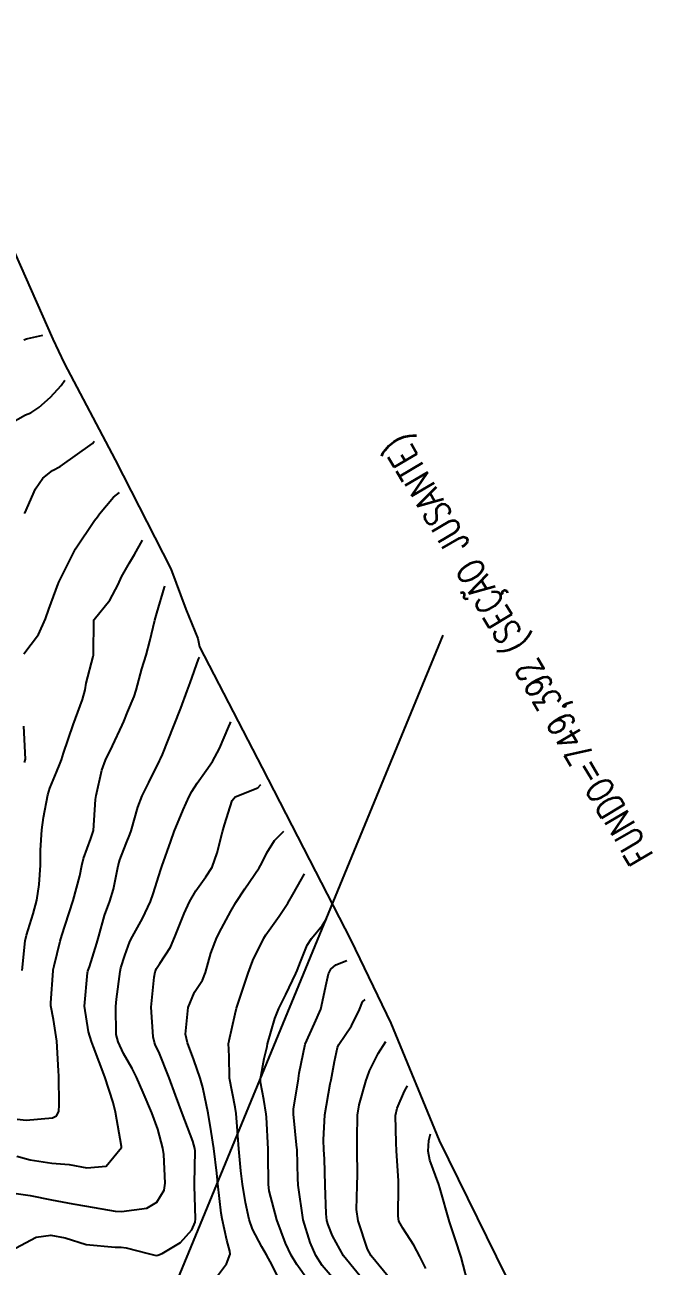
# Model space of a CAD drawing. Header units: metres. Extents: x 307586 to 320046, y 7427249 to 7434250.
# Drawn here: x 318469.4 to 318505, y 7430531.6 to 7430602.2 of the extents above; entities that cross this region are included whole.
import ezdxf

# ---------------------------------------------------------------- set-up
doc = ezdxf.new("R2010")
doc.units = ezdxf.units.M
doc.header["$MEASUREMENT"] = 0
doc.linetypes.add('CONTINUO', pattern=[0])
for name, color, linetype in [('Area', 45, 'Continuous'), ('Curvas de Nivel 1m', 11, 'Continuous'), ('Curvas de Nivel 5m', 15, 'Continuous'), ('TEXTO', 45, 'Continuous')]:
    doc.layers.add(name, color=color, linetype=linetype)
doc.styles.add('ROMANS', font='romans', dxfattribs={"height": 0.2})

msp = doc.modelspace()

# ---------------------------------------------------------------- linework, layer by layer
at = {"layer": 'Area'}
msp.add_polyline3d([(318461.8212726217, 7430603.718135056, 778.3788135668226), (318463.2726871124, 7430599.871749976, 778.2386676507504), (318464.4588647314, 7430597.164530161, 772.1489076368422), (318468.1817501778, 7430590.673410205, 783.1588844968952), (318470.9771373573, 7430584.349832216, 778.5187851452702), (318471.6230070927, 7430582.985872711, 778.2488192234501), (318474.5205524234, 7430577.497470748, 777.7188050024942), (318477.6828628948, 7430571.290392854, 780.6788371205499), (318478.5242559355, 7430569.005367613, 777.5786535100686), (318479.2104956403, 7430567.343085874, 778.8884802181209), (318479.3057959545, 7430566.870563794, 779.1589061569026), (318482.8614744821, 7430559.985645795, 784.0888050813139), (318487.9121560916, 7430550.186179337, 784.5788131699383), (318490.1749307633, 7430545.466037353, 785.8787929348613), (318492.9272420805, 7430538.804017317, 795.0388042696128), (318496.7027963014, 7430531.116147517, 797.4188190141048)], dxfattribs=at)
at = {"layer": 'Curvas de Nivel 1m', "flags": 128}
for points, elevation in [([(318469.3266360703, 7430584.327339592), (318469.4719383182, 7430584.372101398), (318469.5490369539, 7430584.392342583), (318470.4129173043, 7430584.590000004)], 773.0000000000001), ([(318468.4203607418, 7430579.482482146), (318469.4266976122, 7430580.055353864), (318469.7272662362, 7430580.168180288), (318470.1725481726, 7430580.462603695), (318470.8340082134, 7430581.061008269), (318471.4456373621, 7430581.722005794), (318471.6529173043, 7430582.030000003)], 774), ([(318469.3305058274, 7430566.469324118), (318470.1615604924, 7430567.573606447), (318470.5610739595, 7430568.457218437), (318470.7361089773, 7430569.010686714), (318471.2750108963, 7430570.450379067), (318471.2889007399, 7430570.47450175), (318471.3139099064, 7430570.549260215), (318472.2640760363, 7430572.436032624), (318473.3492695422, 7430574.055223797), (318473.5080759263, 7430574.261706864), (318473.62742149, 7430574.417254961), (318474.4126938699, 7430575.364086977), (318474.7529173043, 7430575.640000003)], 776.0000000000001), ([(318469.2195533887, 7430548.468233643), (318469.3962776232, 7430550.138432569), (318469.465907922, 7430550.466070098), (318469.8600017081, 7430551.687418944), (318470.0664813669, 7430552.460264363), (318470.2037874342, 7430553.357092093), (318470.2717660687, 7430554.458411516), (318470.2787294015, 7430555.305360189), (318470.3431746874, 7430556.457997429), (318470.4397652079, 7430557.167357193), (318470.6795335938, 7430558.45483384), (318470.800907708, 7430558.821197662), (318471.1820955236, 7430559.728547956), (318471.3897827608, 7430560.247138645), (318471.4599233332, 7430560.445994915), (318471.5725902115, 7430560.820275067), (318472.1332642718, 7430562.436194799), (318472.6578193039, 7430563.859137102), (318472.8111399423, 7430564.426326663), (318472.8747759137, 7430564.789049253), (318473.2612233052, 7430566.307066731), (318473.2867732706, 7430566.395538555), (318473.2869554168, 7430566.419759623), (318473.3115158194, 7430568.390823741), (318473.3271055632, 7430568.419558121), (318474.2027385394, 7430569.507594474), (318474.6881222847, 7430570.406247953), (318474.8744956254, 7430570.847278685), (318475.3252153058, 7430571.629800156), (318475.6128448301, 7430572.114417377), (318476.0729173043, 7430572.930000003)], 777), ([(318468.9459874056, 7430540.00800676), (318469.4511929575, 7430539.959077761), (318470.9474781057, 7430540.087386764), (318471.1895952718, 7430540.20611357), (318471.3107463748, 7430540.444632567), (318471.3363197384, 7430540.823912278), (318471.3060315829, 7430542.445003289), (318471.2891254459, 7430542.75838121), (318471.1955518921, 7430544.446960485), (318471.0111811932, 7430545.667592595), (318470.8565769555, 7430546.451663407), (318470.8493142079, 7430546.627110233), (318470.9893849288, 7430548.450535327), (318470.9976855646, 7430548.496379756), (318471.0470941601, 7430548.728457056), (318471.3915090477, 7430550.121704959), (318471.4823998245, 7430550.443857766), (318471.6742370675, 7430551.036435614), (318472.1215747535, 7430552.434570142), (318472.515404322, 7430553.837276946), (318472.6279353297, 7430554.427274735), (318472.7125971418, 7430554.832512659), (318473.1360595674, 7430555.962817551), (318473.2529682324, 7430556.307155905), (318473.2753441785, 7430556.418675736), (318473.4029665653, 7430558.175101263), (318473.4308776143, 7430558.417320401), (318473.7517837358, 7430559.846949144), (318473.9640568704, 7430560.412288608), (318474.3674039868, 7430561.242190358), (318474.9044275293, 7430562.403084902), (318475.0022406846, 7430562.614932717), (318475.220351784, 7430563.143447977), (318475.5905576975, 7430564.035134551), (318475.7055525884, 7430564.39527365), (318476.0363845938, 7430565.606901565), (318476.2776905863, 7430566.38985227), (318476.4764426499, 7430567.182363034), (318476.7642308362, 7430568.385186867), (318476.8920629041, 7430568.780774565), (318477.3110550415, 7430570.255849154), (318477.3329173042, 7430570.340000004)], 778), ([(318468.9172779201, 7430537.906061593), (318469.6908339555, 7430537.686569885), (318470.9135066533, 7430537.508934907), (318471.898447482, 7430537.420888346), (318472.9110360236, 7430537.231871929), (318473.9939758911, 7430537.32730387), (318474.8771899338, 7430538.400457277), (318474.8761111478, 7430538.447994133), (318474.536974749, 7430540.404159429), (318474.4018305744, 7430540.962219799), (318473.9220380943, 7430542.410508796), (318473.2776224499, 7430544.129543239), (318473.1786857863, 7430544.418142319), (318473.00132989, 7430544.980839053), (318472.7762401247, 7430546.42370016), (318472.9500248064, 7430548.329406826), (318472.9664240119, 7430548.421147403), (318472.9811114842, 7430548.483688234), (318473.0467501479, 7430548.675522913), (318473.4691064632, 7430550.013755281), (318473.5805988777, 7430550.414923187), (318473.9117689876, 7430551.584605861), (318474.2120116434, 7430552.408809059), (318474.4178927923, 7430553.088661375), (318474.681126432, 7430554.404317913), (318474.7741605235, 7430554.747354671), (318475.1321299949, 7430555.680846044), (318475.3482084648, 7430556.189498409), (318475.4159287502, 7430556.397269889), (318475.7980528237, 7430557.752033465), (318476.0517105791, 7430558.391112071), (318476.4215232857, 7430559.140211129), (318477.040773361, 7430560.381521444), (318477.0877558418, 7430560.487285939), (318477.1965676323, 7430560.745032798), (318477.8498565904, 7430562.370445914), (318478.2426818875, 7430563.384275365), (318478.6147409257, 7430564.359272649), (318478.7843481867, 7430564.812231125), (318479.2602334254, 7430566.171074742), (318479.3029173043, 7430566.280000003)], 779), ([(318469.3674361435, 7430560.291051752), (318469.4117840622, 7430560.467811336), (318469.3190647534, 7430562.361708162)], 776.0000000000001), ([(318468.8548865066, 7430532.666920231), (318470.0197482976, 7430533.300000707), (318470.8625085675, 7430533.409126331), (318471.6752955599, 7430533.252022362), (318472.857610541, 7430532.889323679), (318474.5212872809, 7430532.738329624), (318474.8561645476, 7430532.724724326), (318475.1455007819, 7430532.685341316), (318476.3845651544, 7430532.377025286), (318476.762569749, 7430532.281888773), (318476.8518733482, 7430532.265604399), (318476.9467204673, 7430532.274301827), (318477.1846241815, 7430532.366682935), (318478.2214646327, 7430532.994209294), (318478.866656643, 7430533.723933884), (318479.0614812859, 7430534.157626648), (318479.0798650747, 7430534.347930525), (318479.0325754928, 7430536.217050998), (318479.0320263865, 7430536.348708913), (318479.0621274732, 7430538.207977509), (318479.0485289609, 7430538.348743888), (318478.9290248256, 7430538.757168094), (318478.3251511105, 7430540.356277666), (318477.9508942092, 7430541.37226599), (318477.5894601706, 7430542.363834575), (318476.9875223076, 7430543.830500333), (318476.8114049588, 7430544.192980538), (318476.7413605147, 7430544.373773355), (318476.6760517459, 7430544.696516289), (318476.5609585406, 7430546.376929384), (318476.7288098139, 7430548.072112463), (318476.7901013102, 7430548.382528163), (318476.8580424077, 7430548.569567156), (318477.0501936509, 7430548.865089779), (318477.652124902, 7430549.783151566), (318477.9000647694, 7430550.367592792), (318478.4361976768, 7430551.709535813), (318478.7391642025, 7430552.355306299), (318479.0993713339, 7430552.995402967), (318479.6658276808, 7430553.785919719), (318480.0275676032, 7430554.340853501), (318480.3139974172, 7430555.149197045), (318480.6147215024, 7430556.335281962), (318480.738252421, 7430556.742839934), (318481.1608455061, 7430558.122820185), (318481.341891354, 7430558.327315392), (318482.6239000444, 7430558.855434032), (318482.8029173043, 7430559.040000004)], 781), ([(318480.2193935425, 7430530.955918184), (318480.8473919214, 7430531.777461718), (318481.0495207252, 7430532.327050951), (318481.0366679172, 7430532.509202333), (318480.8608357559, 7430533.121845157), (318480.5967482305, 7430534.332761695), (318480.5472662893, 7430534.663916274), (318480.3469228789, 7430536.335559947), (318480.2990857887, 7430536.946030135), (318480.1310460086, 7430538.337918716), (318479.9666731994, 7430539.310514263), (318479.7969606332, 7430540.341559569), (318479.5042824259, 7430541.807900234), (318479.3548029255, 7430542.346181147), (318478.9832234267, 7430543.380612249), (318478.6172971855, 7430544.353756204), (318478.5205899831, 7430544.834315328), (318478.6615257091, 7430546.35361392), (318479.0317727402, 7430547.235543599), (318479.4705477674, 7430547.913730542), (318479.6549078999, 7430548.343880098), (318479.9462042331, 7430549.454548432), (318480.2866095889, 7430550.33786308), (318480.561040382, 7430550.852217873), (318481.0880488085, 7430551.843150429), (318481.3650447353, 7430552.325918091), (318481.8926871202, 7430553.109973537), (318482.7027287279, 7430554.306152833), (318482.8486385614, 7430554.572327845), (318483.1256940434, 7430555.151782613), (318483.5741350061, 7430555.857837691), (318484.0929173043, 7430556.390000003)], 782), ([(318484.1443537407, 7430530.286885639), (318483.4394452195, 7430531.701623038), (318483.1157691722, 7430532.297371484), (318482.8573849053, 7430532.746760107), (318482.3197249795, 7430533.760500559), (318482.1339485007, 7430534.311084536), (318481.9297157401, 7430535.271928519), (318481.7514492647, 7430536.317272023), (318481.6620916912, 7430537.070382945), (318481.5416828585, 7430538.32071852), (318481.4248302231, 7430539.843714102), (318481.3869768755, 7430540.32348911), (318481.3280851604, 7430540.695881527), (318481.0140597165, 7430542.329382868), (318481.0094209333, 7430542.365600077), (318480.985359833, 7430543.574252876), (318480.9655211984, 7430544.330273964), (318480.9685671373, 7430544.354968195), (318480.995067075, 7430544.47331805), (318481.3373813171, 7430546.005958406), (318481.4184340523, 7430546.324067254), (318481.5972287451, 7430546.890095815), (318482.0715945396, 7430548.314569846), (318482.3388892408, 7430549.025470546), (318482.9580707493, 7430550.301722703), (318483.0748047686, 7430550.488746442), (318483.8276666855, 7430551.550407201), (318484.3205777497, 7430552.2877234), (318484.6091435155, 7430552.773547), (318485.1066454028, 7430553.652809865), (318485.2729173042, 7430553.950000003)], 783), ([(318485.4538500039, 7430530.885563082), (318484.8475397045, 7430531.742240033), (318484.5204680634, 7430532.283324495), (318484.1946095365, 7430532.951606919), (318483.6973965127, 7430534.291755212), (318483.2693915271, 7430535.924224404), (318483.2242269894, 7430536.296786907), (318483.2087213141, 7430538.008422175), (318483.2021041258, 7430538.297208135), (318483.1231907508, 7430540.125404895), (318483.1012915036, 7430540.298516261), (318482.9611063173, 7430541.118901307), (318482.7712221152, 7430542.103297269), (318482.7672049881, 7430542.303085688), (318482.9845022688, 7430543.458496452), (318483.1452734577, 7430544.144565947), (318483.1809651305, 7430544.298119525), (318483.5852981288, 7430545.723345554), (318483.8252169716, 7430546.291977007), (318484.2161002592, 7430547.103116382), (318484.7772768924, 7430548.282656408), (318484.8640690455, 7430548.463387558), (318485.0529607825, 7430548.949565221), (318485.4356767089, 7430549.908033507), (318485.672289959, 7430550.274006277), (318486.3048708476, 7430551.043562551), (318486.5229173042, 7430551.390000003)], 784), ([(318488.8364185284, 7430530.580122419), (318487.4855257748, 7430532.243673919), (318486.8642341126, 7430533.381680838), (318486.6232143656, 7430534.006477831), (318486.5518470702, 7430534.254816057), (318486.5014826071, 7430534.632747434), (318486.4454392077, 7430536.256862176), (318486.4044200956, 7430537.744336884), (318486.3795452976, 7430538.258150583), (318486.3552447877, 7430538.834962038), (318486.4337074124, 7430540.257788152), (318486.7415636196, 7430542.024372894), (318486.7904900108, 7430542.252736414), (318486.9833268751, 7430543.290957082), (318487.1533595537, 7430544.086316496), (318487.22798786, 7430544.247649297), (318487.9420812685, 7430545.307507006), (318488.3993832922, 7430546.236235343), (318488.5759541527, 7430546.688250102), (318488.7329173043, 7430546.820000003)], 786), ([(318490.1993173042, 7430530.856400004), (318489.0626205332, 7430532.227902971), (318488.8567090935, 7430532.609178925), (318488.3170391309, 7430534.235558785), (318488.2388391172, 7430534.880171546), (318488.2782699887, 7430536.236246477), (318488.2841390971, 7430536.86127878), (318488.2680203971, 7430538.236548971), (318488.2611617405, 7430538.908551393), (318488.2849665841, 7430540.236679511), (318488.3809238774, 7430540.813548853), (318488.7856515499, 7430542.231872661), (318488.8315101414, 7430542.374263877), (318488.9781373278, 7430542.752002352), (318489.4670469785, 7430543.746291951), (318489.9029173043, 7430544.420000004)], 787), ([(318492.1644768135, 7430531.50860012), (318491.832326857, 7430532.195308861), (318491.4936196276, 7430532.83484336), (318490.8688398602, 7430533.802255594), (318490.6456837358, 7430534.21227234), (318490.5977759751, 7430534.492124614), (318490.6257358678, 7430536.212771817), (318490.620481114, 7430536.498141976), (318490.5079984519, 7430538.214149192), (318490.4803346053, 7430538.663815766), (318490.4494483807, 7430540.215034693), (318490.5386136369, 7430540.632673442), (318490.9667207886, 7430541.590348432), (318491.1229173043, 7430541.910000003)], 788.0000000000001), ([(318494.6544784941, 7430530.342043639), (318494.1799450542, 7430532.166729726), (318493.8336627031, 7430533.199845607), (318493.5171584649, 7430534.173557592), (318492.974616017, 7430536.106481528), (318492.9040877783, 7430536.297047399), (318492.399125079, 7430537.669172931), (318492.313707589, 7430538.189138149), (318492.3345521716, 7430538.786284886), (318492.4429173043, 7430539.170000004)], 789)]:
    msp.add_lwpolyline(points, dxfattribs=dict(at, elevation=elevation))
at = {"layer": 'Curvas de Nivel 5m', "flags": 128}
for points, elevation in [([(318469.3789001443, 7430574.443492258), (318469.3862406029, 7430574.469666772), (318469.9934073856, 7430575.84401525), (318470.3985232486, 7430576.459843944), (318470.9534211105, 7430576.888172887), (318471.3896705206, 7430577.125321636), (318473.2335416869, 7430578.422540638), (318473.3114763349, 7430578.514225978), (318473.3329173042, 7430578.560000003)], 775), ([(318468.8926510962, 7430535.785586135), (318469.6874799138, 7430535.665524637), (318470.8874996887, 7430535.422158967), (318472.1148628258, 7430535.201142435), (318472.8824703365, 7430535.056868814), (318474.5056918033, 7430534.776545949), (318474.8782483225, 7430534.755401223), (318476.3182069225, 7430534.941605118), (318476.8868145611, 7430535.296483792), (318477.293079532, 7430535.969935181), (318477.3507492685, 7430536.365521683), (318477.2815752655, 7430538.004096427), (318477.2318905158, 7430538.366910271), (318476.9390013379, 7430539.442268911), (318476.5964306064, 7430540.375347304), (318476.1061074582, 7430541.524645847), (318475.7336879899, 7430542.388588443), (318475.4789064979, 7430542.893464711), (318474.9863571674, 7430543.743986318), (318474.6769665702, 7430544.403159511), (318474.5762854584, 7430544.827206262), (318474.5557493602, 7430546.404671683), (318474.5927873556, 7430546.838819446), (318474.7900218745, 7430548.402528958), (318474.8368991391, 7430548.611247057), (318475.0566506819, 7430549.315558515), (318475.3515191377, 7430550.114327057), (318475.4932515678, 7430550.395796661), (318476.0618323687, 7430551.411510898), (318476.5178556704, 7430552.38575062), (318476.6692098847, 7430552.812267169), (318477.1111622663, 7430554.204496206), (318477.1744247267, 7430554.379077393), (318477.6844872638, 7430555.821935527), (318477.873030768, 7430556.369048302), (318478.3804992902, 7430557.586948772), (318478.7296620762, 7430558.356498832), (318478.8803072369, 7430558.641217484), (318479.1742800528, 7430559.107516566), (318479.6905090272, 7430559.83977905), (318480.051948503, 7430560.341409691), (318480.453222919, 7430561.084637709), (318480.9843361123, 7430562.332285816), (318481.0487958166, 7430562.497437076), (318481.0829173042, 7430562.590000004)], 780), ([(318486.840616141, 7430531.019883674), (318486.2820812442, 7430531.693293549), (318485.9232576546, 7430532.2639449), (318485.5954376638, 7430533.004141145), (318485.2078794906, 7430534.274975571), (318484.9216348781, 7430536.260712353), (318484.9172510596, 7430536.279784998), (318484.9198788232, 7430536.296541682), (318484.9062001578, 7430536.608285361), (318484.8558971888, 7430538.280670203), (318484.8495785542, 7430538.355200144), (318484.6463634851, 7430540.283065542), (318484.6457534001, 7430540.59336924), (318484.9261670843, 7430542.280467506), (318484.9334264972, 7430542.320288605), (318484.9764308928, 7430542.631358851), (318485.3232454179, 7430544.275045081), (318485.8361871624, 7430545.441960506), (318486.2076958857, 7430546.262228325), (318486.5325362742, 7430547.75972553), (318486.6407617722, 7430548.26402156), (318486.7696380029, 7430548.540215327), (318487.0508228338, 7430548.787035306), (318487.6729173043, 7430549.030000003)], 785)]:
    msp.add_lwpolyline(points, dxfattribs=dict(at, elevation=elevation))
at = {"layer": 'TEXTO', "linetype": 'CONTINUO', "flags": 128}
msp.add_lwpolyline([(318376.3109876683, 7430283.890251605), (318493.1655057959, 7430567.521630958)], dxfattribs=at)

# ---------------------------------------------------------------- texts
at = {"layer": 'TEXTO', "extrusion": (-0.09694043580193044, 0.1662364979933921, 0.9813093185338784), "style": 'ROMANS', "width": 0.8}
msp.add_text('FUNDO=749,392 (SEÇÃO JUSANTE)', height=1.5, rotation=270.3101426783131, dxfattribs=at).set_placement((-4018292.67400328, -6141302.331088078, 1205123.959167513))

doc.saveas('drawing.dxf')
